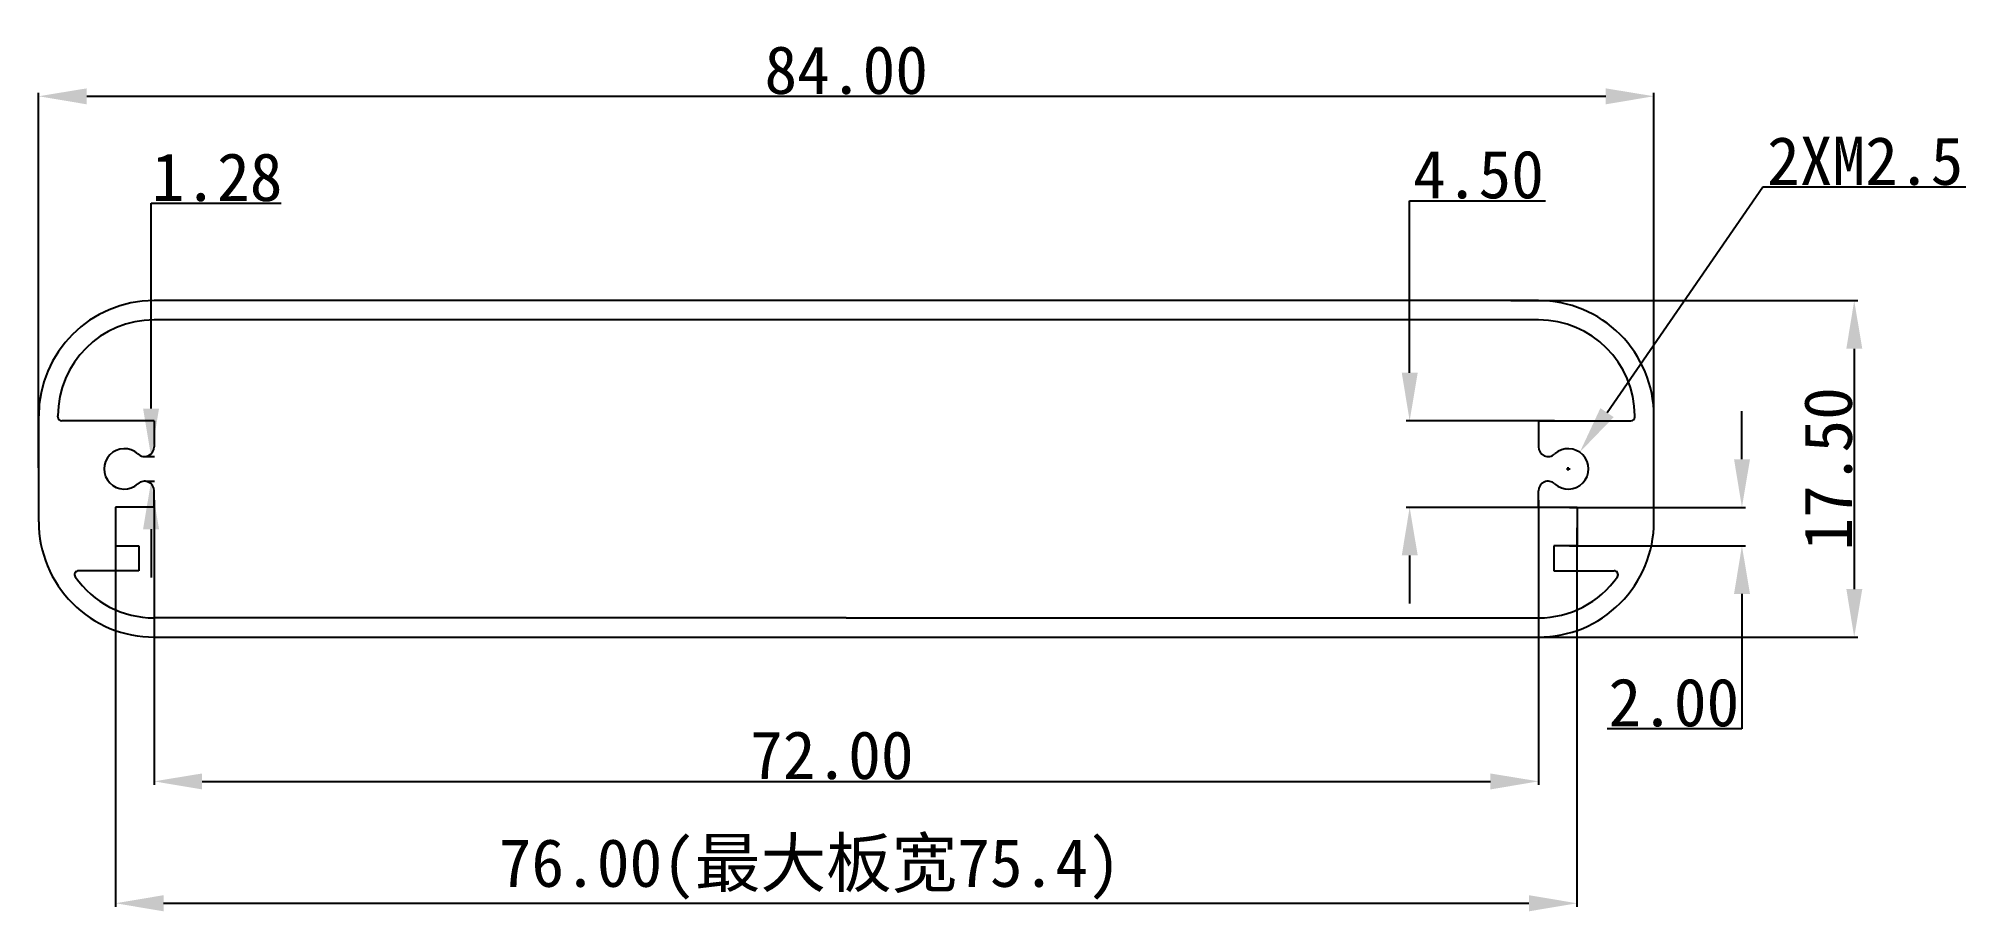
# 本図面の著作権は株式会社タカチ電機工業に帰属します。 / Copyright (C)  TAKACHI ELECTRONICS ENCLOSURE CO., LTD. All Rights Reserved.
# Model space of a CAD drawing. Header units: inches. Extents: x 4 to 105, y -14 to 31.
import ezdxf

# ---------------------------------------------------------------- set-up
doc = ezdxf.new("R2010")
doc.units = ezdxf.units.IN
doc.header["$MEASUREMENT"] = 0
doc.layers.get('Defpoints').update_dxf_attribs({"lineweight": 25})
doc.layers.add('1', color=30, linetype='Continuous')
doc.styles.get("Standard").update_dxf_attribs({"font": 'simhei.ttf'})
doc.dimstyles.get("Standard").update_dxf_attribs({"dimtxt": 2.5, "dimasz": 2.5, "dimexe": 0.18, "dimexo": 0.0625, "dimgap": 0.09, "dimtad": 1, "dimtoh": 1, "dimzin": 0, "dimdsep": 46, "dimtxsty": 'Standard', "dimcen": 0.09, "dimadec": 0, "dimazin": 0, "dimtfac": 1, "dimtofl": 0, "dimtmove": 0, "dimatfit": 3, "dimfxl": 1, "dimtolj": 1, "dimtzin": 0, "dimarcsym": 0})

# ---------------------------------------------------------------- blocks, each defined once
blk = doc.blocks.new('*D48')
at = {"color": 0, "lineweight": -2}
for p, q in [((75.28, 14.1), (75.28, 23.04)), ((75.28, 23.04), (82.35, 23.04)), ((82.81, 11.6), (75.1, 11.6)), ((82.81, 7.1), (75.1, 7.1)), ((75.28, 4.6), (75.28, 2.1))]:
    blk.add_line(p, q, dxfattribs=at)
at = {"color": 0}
for points in [[(74.87, 14.1), (75.7, 14.1), (75.28, 11.6)], [(74.87, 4.6), (75.7, 4.6), (75.28, 7.1)]]:
    blk.add_solid(points, dxfattribs=at)
at = {"layer": 'Defpoints', "color": 0}
for p in [(82.87, 11.6), (75.28, 7.1), (82.87, 7.1)]:
    blk.add_point(p, dxfattribs=at)
at = {"color": 0, "insert": (78.86, 24.4), "char_height": 2.5, "attachment_point": 5}
blk.add_mtext('\\A1;4.50', dxfattribs=at)
blk = doc.blocks.new('*D49')
at = {"color": 0, "lineweight": -2}
for p, q in [((93.64, 23.76), (85.55, 12.02)), ((104.21, 23.76), (93.64, 23.76)), ((83.44, 9.1), (83.62, 9.1)), ((83.53, 9.01), (83.53, 9.19))]:
    blk.add_line(p, q, dxfattribs=at)
at = {"color": 0}
blk.add_solid([(85.2, 12.26), (85.89, 11.79), (84.13, 9.97)], dxfattribs=at)
at = {"layer": 'Defpoints', "color": 0}
for p in [(84.13, 9.97), (82.93, 8.24)]:
    blk.add_point(p, dxfattribs=at)
at = {"color": 0, "insert": (98.97, 25.1), "char_height": 2.5, "attachment_point": 5}
blk.add_mtext('\\A1;{\\f@SimHei|b0|i0|c134|p49;2XM2.5}', dxfattribs=at)
blk = doc.blocks.new('*D50')
at = {"color": 0, "lineweight": -2}
for p, q in [((92.56, 9.6), (92.56, 12.1)), ((83.59, 7.1), (92.74, 7.1)), ((83.59, 5.1), (92.74, 5.1)), ((92.56, 2.6), (92.56, -4.41)), ((92.56, -4.41), (85.56, -4.41))]:
    blk.add_line(p, q, dxfattribs=at)
at = {"color": 0}
for points in [[(92.15, 9.6), (92.98, 9.6), (92.56, 7.1)], [(92.15, 2.6), (92.98, 2.6), (92.56, 5.1)]]:
    blk.add_solid(points, dxfattribs=at)
at = {"layer": 'Defpoints', "color": 0}
for p in [(83.53, 7.1), (83.53, 5.1), (92.56, 5.1)]:
    blk.add_point(p, dxfattribs=at)
at = {"color": 0, "insert": (89.02, -3.06), "char_height": 2.5, "attachment_point": 5}
blk.add_mtext('\\A1;2.00', dxfattribs=at)
blk = doc.blocks.new('*D51')
at = {"layer": '1', "color": 0, "lineweight": -2}
for p, q in [((7.98, 6.04), (7.98, -13.67)), ((83.98, 6.04), (83.98, -13.67)), ((10.48, -13.49), (81.48, -13.49))]:
    blk.add_line(p, q, dxfattribs=at)
at = {"layer": '1', "color": 0}
for points in [[(10.48, -13.07), (10.48, -13.91), (7.98, -13.49)], [(81.48, -13.07), (81.48, -13.91), (83.98, -13.49)]]:
    blk.add_solid(points, dxfattribs=at)
at = {"layer": 'Defpoints', "color": 0}
for p in [(7.98, 6.1), (83.98, 6.1), (83.98, -13.49)]:
    blk.add_point(p, dxfattribs=at)
at = {"layer": '1', "color": 0, "insert": (44.08, -11.72), "char_height": 2.5, "attachment_point": 5}
blk.add_mtext('\\A1;76.00(最大板宽75.4)', dxfattribs=at)
blk = doc.blocks.new('*D52')
at = {"color": 0, "lineweight": -2}
for p, q in [((9.83, 12.24), (9.83, 22.92)), ((9.83, 22.92), (16.6, 22.92)), ((9.55, 9.74), (10.01, 9.74)), ((9.55, 8.46), (10.01, 8.46)), ((9.83, 5.96), (9.83, 3.46))]:
    blk.add_line(p, q, dxfattribs=at)
at = {"color": 0}
for points in [[(9.41, 12.24), (10.24, 12.24), (9.83, 9.74)], [(9.41, 5.96), (10.24, 5.96), (9.83, 8.46)]]:
    blk.add_solid(points, dxfattribs=at)
at = {"layer": 'Defpoints', "color": 0}
for p in [(9.48, 9.74), (9.48, 8.46), (9.83, 8.46)]:
    blk.add_point(p, dxfattribs=at)
at = {"color": 0, "insert": (13.26, 24.26), "char_height": 2.5, "attachment_point": 5}
blk.add_mtext('\\A1;1.28', dxfattribs=at)
blk = doc.blocks.new('*D53')
at = {"color": 0, "lineweight": -2}
for p, q in [((3.98, 9.16), (3.98, 28.66)), ((6.48, 28.48), (85.48, 28.48)), ((87.98, 7.9), (87.98, 28.66))]:
    blk.add_line(p, q, dxfattribs=at)
at = {"color": 0}
for points in [[(6.48, 28.89), (6.48, 28.06), (3.98, 28.48)], [(85.48, 28.89), (85.48, 28.06), (87.98, 28.48)]]:
    blk.add_solid(points, dxfattribs=at)
at = {"layer": 'Defpoints', "color": 0}
for p in [(87.98, 28.48), (3.98, 9.1), (87.98, 7.84)]:
    blk.add_point(p, dxfattribs=at)
at = {"color": 0, "insert": (45.98, 29.83), "char_height": 2.5, "attachment_point": 5}
blk.add_mtext('\\A1;84.00', dxfattribs=at)
blk = doc.blocks.new('*D54')
at = {"color": 0, "lineweight": -2}
for p, q in [((9.98, 7.47), (9.98, -7.33)), ((81.98, 7.47), (81.98, -7.33)), ((12.48, -7.15), (79.48, -7.15))]:
    blk.add_line(p, q, dxfattribs=at)
at = {"color": 0}
for points in [[(12.48, -6.74), (12.48, -7.57), (9.98, -7.15)], [(79.48, -6.74), (79.48, -7.57), (81.98, -7.15)]]:
    blk.add_solid(points, dxfattribs=at)
at = {"layer": 'Defpoints', "color": 0}
for p in [(9.98, 7.53), (81.98, 7.53), (81.98, -7.15)]:
    blk.add_point(p, dxfattribs=at)
at = {"color": 0, "insert": (45.23, -5.8), "char_height": 2.5, "attachment_point": 5}
blk.add_mtext('\\A1;72.00', dxfattribs=at)
blk = doc.blocks.new('*D55')
at = {"color": 0, "lineweight": -2}
for p, q in [((80.55, 17.85), (98.58, 17.85)), ((98.4, 15.35), (98.4, 2.85)), ((80.55, 0.35), (98.58, 0.35))]:
    blk.add_line(p, q, dxfattribs=at)
at = {"color": 0}
for points in [[(97.99, 15.35), (98.82, 15.35), (98.4, 17.85)], [(97.99, 2.85), (98.82, 2.85), (98.4, 0.35)]]:
    blk.add_solid(points, dxfattribs=at)
at = {"layer": 'Defpoints', "color": 0}
for p in [(80.49, 17.85), (80.49, 0.35), (98.4, 0.35)]:
    blk.add_point(p, dxfattribs=at)
at = {"color": 0, "insert": (97.05, 9.1), "char_height": 2.5, "attachment_point": 5, "rotation": 90}
blk.add_mtext('\\A1;17.50', dxfattribs=at)

msp = doc.modelspace()

# ---------------------------------------------------------------- linework, layer by layer
for p, q in [((81.983, 16.851), (9.983, 16.851)), ((3.983, 6.351), (3.983, 11.851)), ((4.983, 11.801), (4.983, 11.851)), ((9.983, 11.601), (5.183, 11.601)), ((9.983, 11.601), (9.983, 10.244)), ((81.983, 11.601), (86.783, 11.601)), ((81.983, 11.601), (81.983, 10.244)), ((86.983, 11.801), (86.983, 11.851)), ((9.983, 7.101), (7.983, 7.101)), ((7.983, 7.101), (7.983, 5.101)), ((9.983, 7.101), (9.983, 7.959)), ((81.983, 7.101), (81.983, 7.959)), ((81.983, 7.101), (83.983, 7.101)), ((83.983, 7.101), (83.983, 5.101)), ((7.983, 5.101), (9.183, 5.101)), ((9.183, 5.101), (9.183, 3.801)), ((83.983, 5.101), (82.783, 5.101)), ((82.783, 5.101), (82.783, 3.801)), ((9.183, 3.801), (6.049, 3.801)), ((82.783, 3.801), (85.918, 3.801)), ((45.983, 1.351), (9.983, 1.351)), ((45.983, 1.351), (81.983, 1.351))]:
    msp.add_line(p, q)
msp.add_lwpolyline([(3.983, 6.351, 0.4142136), (9.983, 0.351), (81.983, 0.351, 0.4142136), (87.983, 6.351), (87.983, 11.851, 0.4142136), (81.983, 17.851), (9.983, 17.851)], format="xyb")
for centre, radius, start, end in [((9.983, 11.851), 6, 90, 180), ((9.983, 11.851), 5, 90, 180), ((81.983, 11.851), 5, 0, 90), ((5.183, 11.801), 0.2, 180, 270), ((86.783, 11.801), 0.2, 270, 0), ((8.436, 9.101), 1.05, 47.47579, 312.52421), ((9.483, 10.244), 0.5, 227.47579, 0), ((82.483, 10.244), 0.5, 180, 312.52421), ((83.531, 9.101), 1.05, 227.47579, 132.52421), ((9.483, 7.959), 0.5, 0, 132.52421), ((82.483, 7.959), 0.5, 47.47579, 180), ((6.049, 3.601), 0.2, 90, 214.95387), ((9.983, 6.351), 5, 214.95387, 270), ((81.983, 6.351), 5, 270, 325.04613), ((85.918, 3.601), 0.2, 325.04613, 90)]:
    msp.add_arc(centre, radius, start, end)

# ---------------------------------------------------------------- dimensions: what is measured, and where the dimension line sits
dim = msp.add_linear_dim(base=(87.983, 28.478), p1=(3.983, 9.101), p2=(87.983, 7.838), dimstyle='Standard')
dim.commit()
dim.dimension.update_dxf_attribs({"geometry": '*D53', "text_midpoint": (45.983, 29.832)})
dim = msp.add_diameter_dim_2p(p1=(82.935, 8.237), p2=(84.127, 9.966), text='{\\f@SimHei|b0|i0|c134|p49;2XM2.5}', dimstyle='Standard')
dim.commit()
dim.dimension.update_dxf_attribs({"geometry": '*D49', "text_midpoint": (98.969, 23.755), "dimtype": 163})
for base, p1, p2, picture, middle in [((9.8264, 8.459), (9.4834, 9.7437), (9.4834, 8.459), '*D52', (13.2591, 22.9151)), ((75.282, 7.101), (82.868, 11.601), (82.868, 7.101), '*D48', (78.862, 23.044)), ((92.565, 5.101), (83.526, 7.101), (83.526, 5.101), '*D50', (89.02, -4.413))]:
    dim = msp.add_linear_dim(base=base, p1=p1, p2=p2, angle=90, dimstyle='Standard')
    dim.commit()
    dim.dimension.update_dxf_attribs({"geometry": picture, "text_midpoint": middle, "dimtype": 160})
dim = msp.add_linear_dim(base=(98.404, 0.351), p1=(80.492, 17.851), p2=(80.492, 0.351), angle=90, dimstyle='Standard')
dim.commit()
dim.dimension.update_dxf_attribs({"geometry": '*D55', "text_midpoint": (97.05, 9.101)})
dim = msp.add_linear_dim(base=(81.983, -7.154), p1=(9.983, 7.53), p2=(81.983, 7.53), dimstyle='Standard')
dim.commit()
dim.dimension.update_dxf_attribs({"geometry": '*D54', "text_midpoint": (45.23, -7.154), "dimtype": 160})
at = {"layer": '1'}
dim = msp.add_linear_dim(base=(83.983, -13.491), p1=(7.983, 6.101), p2=(83.983, 6.101), text='<>(最大板宽75.4)', dimstyle='Standard', dxfattribs=at)
dim.commit()
dim.dimension.update_dxf_attribs({"geometry": '*D51', "text_midpoint": (44.083, -13.491), "dimtype": 160})

doc.saveas('drawing.dxf')
